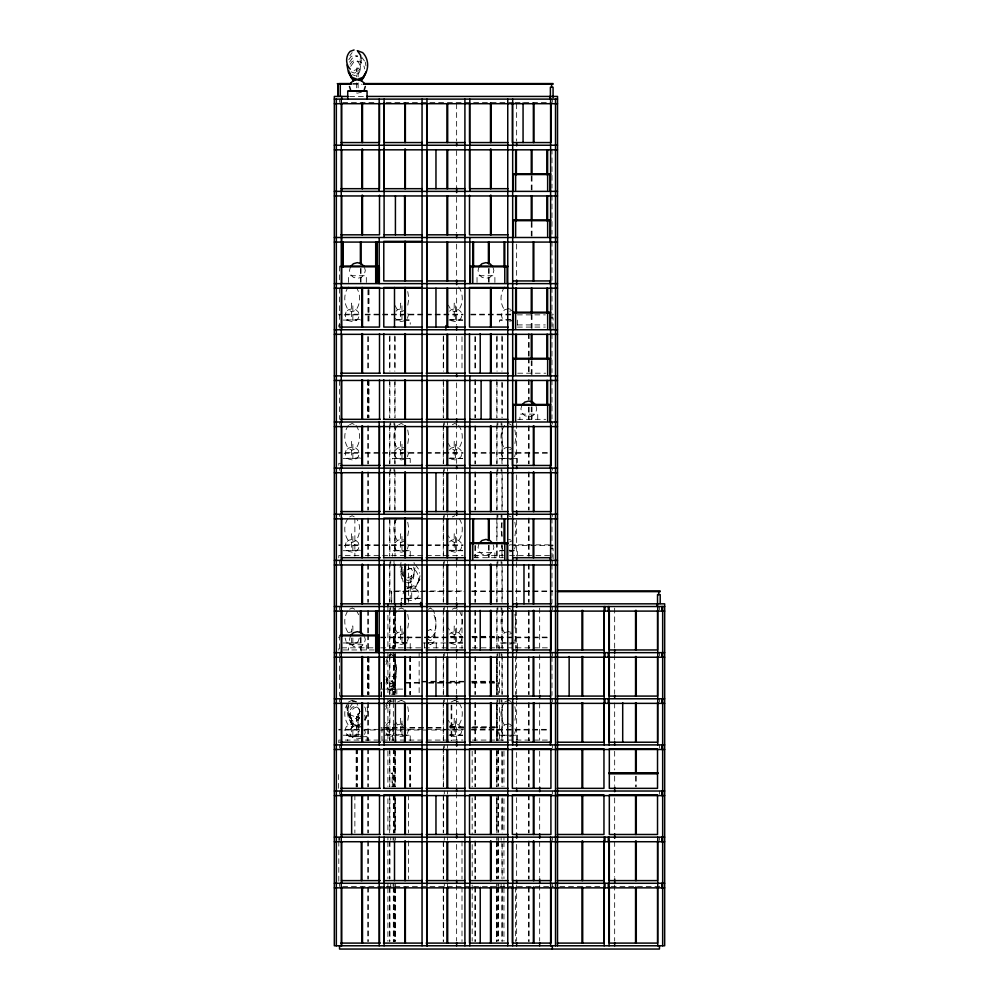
<?xml version="1.0" encoding="UTF-8"?>
<svg xmlns="http://www.w3.org/2000/svg" width="999" height="999" viewBox="0 0 999 999"><rect width="100%" height="100%" fill="white"/><g stroke="black" fill="none" stroke-linecap="round" stroke-linejoin="round"><path stroke-width="0.75" stroke-dasharray="5 3.75" d="M407.804 305.157L408.791 298.501L407.804 291.845L405.769 288.174M407.804 443.544L408.791 436.888L407.804 430.232L405.769 426.561M407.804 535.801L408.791 529.145L407.804 522.489L405.769 518.818M407.804 628.046L408.791 621.39L407.804 614.735L405.769 611.063M407.804 720.304L408.791 713.648L407.804 706.992L405.769 703.321M501.923 522.489L500.924 529.145L501.923 535.801M514.935 443.544L515.934 436.888L514.935 430.232L512.899 426.561M514.935 535.801L515.934 529.145L514.935 522.489L512.899 518.818M514.935 628.046L515.934 621.39L514.935 614.735L512.899 611.063M514.935 720.304L515.934 713.648L514.935 706.992L512.899 703.321M348.364 703.646L346.978 710.789L348.364 717.931L352.123 723.189L357.292 725.162L362.662 723.189M349.7 717.394L350.711 712.125L353.496 708.241L357.317 706.78L360.027 707.754M364.585 720.042L365.097 717.394L364.073 712.125M365.259 720.304L366.458 714.098L365.259 707.879L362.799 704.457M401.923 565.272L400.549 572.415L401.923 579.557L403.434 581.655M403.109 569.505L401.91 575.711L403.109 581.93M420.017 575.711L418.818 581.93L415.547 586.5L411.064 588.211L406.381 586.5M361.463 60.215L360.477 65.322L357.767 69.068L354.058 70.479L350.187 69.068M348.776 705.494L347.914 709.927L348.776 714.372L351.124 717.632L354.495 718.855L357.717 717.632L360.065 714.372M401.049 562.512L400.062 567.619L401.049 572.727L403.758 576.473M402.335 567.107L401.473 571.553L402.335 575.986M403.633 571.703L403.384 577.996M350.524 266.608L349.475 270.529L350.524 274.45L353.384 277.335L357.317 278.409L361.413 277.335L364.273 274.45L365.322 270.529L364.273 266.608M350.524 635.626L349.475 639.547L350.524 643.468L353.384 646.353L357.317 647.439L361.413 646.353L364.273 643.468L365.322 639.547L364.273 635.626M479.083 266.608L478.034 270.529L479.083 274.45L481.955 277.335L485.876 278.409L489.972 277.335L492.832 274.45L493.881 270.529L492.832 266.608M479.083 543.369L478.034 547.29L479.083 551.211L481.955 554.095L485.876 555.182L489.972 554.095L492.832 551.211L493.881 547.29L492.832 543.369M521.94 404.995L520.891 408.916L521.94 412.837L524.8 415.709L528.733 416.795L532.829 415.709L535.689 412.837L536.738 408.916L535.689 404.995M407.43 318.344L408.366 315.172L407.43 311.988M407.43 456.73L408.366 453.546L407.43 450.374M359.265 638.061L358.329 641.246L355.769 643.581L352.26 644.455L348.614 643.581L346.054 641.246L345.117 638.061M407.43 548.988L408.366 545.804L407.43 542.632M407.43 641.246L408.366 638.061L407.43 634.877M407.43 733.491L408.366 730.319L407.43 727.135M514.572 456.73L515.509 453.546L514.572 450.374M514.572 548.988L515.509 545.804L514.572 542.632M514.572 641.246L515.509 638.061L514.572 634.877M514.572 733.491L515.509 730.319L514.572 727.135M403.059 593.868L404.096 590.534M364.61 734.465L365.309 732.255L364.26 728.92M385.964 661.613L388.012 656.181M385.964 664.597L388.012 659.153M385.739 706.38L387.275 702.309M385.739 709.365L387.275 705.282M394.53 723.888L392.994 727.971L390.197 730.019M394.53 726.872L392.994 730.943L390.097 732.991L387.275 730.943L385.227 725.511M348.389 286.95C343.569 293.644 343.569 303.359 348.389 310.052L352.11 311.888L355.981 310.052C360.801 303.359 360.801 293.644 355.981 286.95M348.389 425.337C343.569 432.03 343.569 441.745 348.389 448.439L352.11 450.274L355.981 448.439C360.801 441.745 360.801 432.03 355.981 425.337M397.502 425.337C392.682 432.03 392.682 441.745 397.502 448.439L401.211 450.274L405.082 448.439M347.714 518.818C343.431 525.287 343.931 534.428 348.389 540.696L352.11 542.532L355.981 540.696C360.452 534.428 360.951 525.287 356.668 518.818M504.632 286.95C499.812 293.644 499.812 303.359 504.632 310.052M396.815 518.818C392.532 525.287 393.032 534.428 397.502 540.696L401.211 542.532L405.082 540.696M347.714 611.063C343.431 617.532 343.931 626.685 348.389 632.941M396.815 611.063C392.532 617.532 393.032 626.685 397.502 632.941L401.211 634.79L405.082 632.941M347.714 703.321C343.431 709.789 343.931 718.943 348.389 725.199L352.11 727.047L355.981 725.199C360.452 718.943 360.951 709.789 356.668 703.321M504.632 425.337C499.812 432.03 499.812 441.745 504.632 448.439M503.958 611.063C499.675 617.532 500.162 626.685 504.632 632.941M503.958 703.321C499.675 709.789 500.162 718.943 504.632 725.199M385.964 725.574L387.699 722.851L390.085 721.84L392.57 722.851M394.305 732.966L392.57 735.689L390.184 736.713L387.699 735.689L385.964 732.966M349.862 55.757L352.123 52.61M349.538 62.1L352.809 57.53L357.492 55.807M350.711 66.334L353.496 62.45L357.48 60.989L361.288 62.45L364.073 66.334L364.585 68.968M420.005 579.557L416.233 584.815L411.076 586.788L405.694 584.815M352.809 703.321C347.053 709.053 347.053 719.143 352.809 724.874L357.305 726.598L361.975 724.874M364.922 720.042L366.433 717.931L367.807 710.789L366.433 703.646M348.776 59.703L351.124 56.444L354.358 55.22L357.717 56.444M350.062 64.298L352.073 61.526L354.807 60.489L357.667 61.526C361.188 64.997 361.188 71.141 357.667 74.613L354.92 75.662L352.073 74.613M360.477 711.101L357.767 714.859L353.896 716.271L350.187 714.859L347.477 711.101L346.491 706.006M359.665 717.632L357.667 720.404L354.92 721.453L352.073 720.404L350.062 717.632M396.004 311.213L397.714 309.653L401.223 308.766L403.708 309.353M449.575 311.213L451.286 309.653L454.782 308.766L458.441 309.653L461.001 311.988L461.938 315.172L461.001 318.344L458.441 320.691L454.932 321.566L451.286 320.691L448.726 318.344M449.575 449.587L451.286 448.027L454.782 447.152L458.441 448.027L461.001 450.374L461.938 453.546L461.001 456.73L458.441 459.065L454.932 459.952L451.286 459.065L448.726 456.73M449.575 541.845L451.286 540.284L454.782 539.41L458.441 540.284L461.001 542.632L461.938 545.804L461.001 548.988L458.441 551.323L454.932 552.21L451.286 551.323L448.726 548.988M449.575 634.103L451.286 632.542L454.782 631.668L458.441 632.542L461.001 634.877L461.938 638.061L461.001 641.246L458.441 643.581L454.932 644.455L451.286 643.581L448.726 641.246M449.575 726.36L451.286 724.799L454.782 723.913L458.441 724.799L461.001 727.135L461.938 730.319L461.001 733.491L458.441 735.838L454.932 736.713L451.286 735.838L448.726 733.491M428.384 609.365L430.244 608.004M388.948 655.494L390.821 654.133L392.807 655.494M430.369 637.762L433.179 635.714C436.85 627.722 436.85 618.044 433.179 610.052M388.199 701.623L390.072 700.262M405.082 310.052L401.211 311.888L397.502 310.052L394.78 305.157M509.74 311.276L512.225 310.052M349.638 424.725L352.11 423.489L354.745 424.725M398.738 424.725L401.211 423.489L403.846 424.725M452.31 424.725L454.782 423.489L457.417 424.725M349.638 516.97L352.11 515.746L354.745 516.97M509.74 449.662L512.225 448.439M452.31 516.97L454.782 515.746M349.638 609.228L352.11 608.004M509.74 541.92L512.225 540.696M398.738 609.228L401.211 608.004M452.31 609.228L454.782 608.004M348.389 702.097L352.11 700.262M509.74 634.178L512.225 632.941M397.502 702.097L401.211 700.262M451.061 702.097L454.782 700.262M405.082 725.199L401.211 727.047L397.502 725.199L395.467 721.528M504.632 702.097L508.354 700.262M509.74 726.423L512.225 725.199M427.872 630.606L430.257 629.582M430.344 644.455L432.742 643.431C435.814 639.872 435.814 634.165 432.742 630.606L430.344 629.582M407.068 569.855L410.889 568.394L414.86 569.855C419.755 574.725 419.755 583.304 414.86 588.186L411.051 589.647L407.068 588.186M361.288 726.56L357.48 728.021L353.496 726.56L350.711 722.677L349.338 713.86L350.062 710.089L352.073 707.317L354.807 706.268L357.667 707.317L359.665 710.089M352.197 701.822L354.358 700.998L356.643 701.822M404.87 320.691L401.223 321.566L397.714 320.691L395.154 318.344M508.354 308.766L504.845 309.653L502.285 311.988L501.348 315.172L502.285 318.344L504.845 320.691M509.665 321.278L512.012 320.691M404.87 459.065L401.361 459.952L397.714 459.065L395.154 456.73L394.218 453.546L395.154 450.374L397.714 448.027L401.223 447.152L403.708 447.739M508.354 447.152L504.845 448.027L502.285 450.374L501.348 453.546L502.285 456.73L504.845 459.065M509.665 459.652L512.012 459.065M404.87 551.323L401.361 552.21L397.714 551.323L395.154 548.988L394.218 545.804L395.154 542.632L397.714 540.284L401.223 539.41L403.708 539.997M509.665 551.91L512.012 551.323M348.614 632.542L352.147 631.668M404.87 643.581L401.361 644.455L397.714 643.581L395.154 641.246L394.218 638.061L395.154 634.877L397.714 632.542L401.223 631.668L403.708 632.255M508.354 631.668L504.845 632.542L502.285 634.877L501.348 638.061L502.285 641.246L504.845 643.581M509.665 644.168L512.012 643.581M397.714 724.799L401.223 723.913L403.708 724.5M352.26 736.713L355.769 735.838L358.329 733.491L359.265 730.319L358.329 727.135L355.769 724.799L352.26 723.913L348.614 724.799L346.054 727.135L345.117 730.319L346.054 733.491L348.614 735.838L352.11 736.713M404.87 735.838L401.223 736.713L397.714 735.838L395.154 733.491M508.354 723.913L504.845 724.799L502.285 727.135L501.348 730.319L502.285 733.491L504.845 735.838M509.665 736.425L512.012 735.838M361.401 92.245L357.48 93.157L353.396 92.245M406.968 588.086L410.889 587.175L414.972 588.086L417.832 590.534L418.881 593.868L417.832 597.19L414.972 599.637L411.051 600.561L406.968 599.637M361.401 738.024L357.48 738.948L353.396 738.024L350.537 735.576L349.488 732.255L350.537 728.92L353.396 726.473L357.317 725.549L360.09 726.173M356.655 70.991L358.142 70.991M356.655 73.889L358.142 73.889M352.772 83.566L360.539 83.566M352.709 84.228L362.088 84.228M349.613 96.428L365.197 96.428M342.645 102.385L376.823 102.385M386.138 102.385L513.498 102.385M515.047 102.385L550.774 102.385M358.978 314.198L338.798 314.198L338.798 314.872L358.978 314.872M365.197 314.198L463.012 314.198M470.779 314.198L511.151 314.198M365.147 314.872L463.024 314.872M470.779 314.872L511.188 314.872M517.357 314.872L545.367 314.872M550.387 317.844L553.071 317.844L553.071 328.546M360.077 319.555L344.305 320.08M396.278 319.555L409.178 320.08M449.837 319.555L462.749 320.08M510.576 319.555L500.536 320.08M343.256 320.08L361.114 320.08M395.342 320.08L410.227 320.08L410.227 324.225M448.913 320.08L463.786 320.08M511.401 320.08L499.5 320.08L499.5 324.225M341.77 324.925L338.798 324.925L338.798 328.546M517.357 324.925L545.304 324.925M517.395 327.073L545.367 327.073M517.732 373.201L545.729 373.201M517.732 419.33L545.729 419.33M358.978 452.584L338.798 452.584L338.798 453.259L358.978 453.259M365.197 452.584L463.012 452.584M472.327 452.584L548.414 452.584M365.147 453.259L463.024 453.259M472.327 453.259L551.51 453.259M360.077 457.942L344.305 458.466M449.837 457.942L462.749 458.466M343.256 458.466L361.114 458.466M448.913 458.466L463.786 458.466M341.77 463.311L338.798 463.311L338.798 465.721M358.978 544.842L338.798 544.842L338.798 545.504L358.978 545.504M365.197 544.842L463.012 544.842M509.59 544.842L553.071 544.842L553.071 545.504L509.59 545.504M365.147 545.504L463.024 545.504M550.387 548.488L553.071 548.488L553.071 558.903M360.077 550.199L344.305 550.711M449.837 550.199L462.749 550.711M503.409 550.199L500.536 550.711M509.14 550.199L516.308 550.711M343.256 550.711L361.114 550.711M448.913 550.711L463.786 550.711M503.958 550.711L499.5 550.711L499.5 557.629M509.14 550.711L517.357 550.711L517.357 556.243M358.978 555.569L338.798 555.569L338.798 557.979M365.197 555.569L463.012 555.569M473.876 555.569L503.384 555.569M509.59 555.569L553.071 555.569M473.901 557.704L503.421 557.704M408.404 567.894L411.238 568.931C414.747 572.402 414.747 578.546 411.238 582.017L408.491 583.066L405.631 582.017M407.467 577.884L411.326 576.473L414.036 572.727L415.035 567.619L414.036 562.512M410.227 578.396L411.713 578.396M410.227 581.293L411.713 581.293M395.479 590.971L463.998 590.971M471.778 590.971L552.759 590.971M393.856 591.633L463.998 591.633M471.753 591.633L552.772 591.633M420.641 598.326L401.298 598.326L401.298 601.061M450.287 636.351L462.674 636.351M471.978 636.351L498.314 636.351L498.314 648.376M380.719 637.1L463.012 637.1M471.978 637.025L548.414 637.1M380.681 637.762L463.024 637.762M472.327 637.762L551.51 637.762M393.406 642.444L409.178 642.969M428.271 642.382L435.064 642.969M449.837 642.444L462.749 642.969M343.256 642.969L361.114 642.969M423.314 642.969L445.629 642.969M448.913 642.969L463.786 642.969M372.952 647.827L338.798 647.827L338.798 650.237M380.719 647.827L463.012 647.827M472.327 647.827L548.414 647.827M343.032 649.962L374.138 649.962M422.127 681.293L443.831 681.293M450.025 681.293L463.973 681.293M471.728 681.293L496.528 681.293M422.127 681.955L443.831 681.955M450.025 681.955L463.973 681.955M471.728 681.955L496.528 681.955M405.457 682.479L419.393 682.479M428.671 682.479L462.712 682.479M472.003 682.479L498.314 682.479L498.314 694.505M405.457 683.141L419.393 683.141M428.671 683.141L462.712 683.141M472.003 683.141L498.314 683.141M380.169 689.098L405.457 689.098M356.655 716.77L358.142 716.77M356.655 719.68L358.142 719.68M449.837 726.748L463.561 726.748M472.714 726.748L497.115 726.748M383.504 727.409L443.881 727.409M450.074 727.409L464.011 727.409M471.753 727.409L496.828 727.334M449.837 727.484L463.561 727.484M472.714 727.484L491.021 727.484M492.544 727.484L497.115 727.484M383.504 728.084L443.881 728.084M450.074 728.084L464.011 728.084M471.753 728.084L496.528 728.084M359.078 729.345L338.798 729.345L338.798 730.019L463.998 730.019M365.197 729.345L463.611 729.345M471.416 729.345L548.414 729.345M471.416 730.019L551.51 730.019M496.828 732.991L499.5 732.991M360.077 734.702L344.305 735.227M386.001 734.627L392.882 734.627M397.714 734.702L409.178 735.227M449.837 734.702L462.749 735.227M343.256 735.227L361.114 735.227M384.627 735.227L410.227 735.227L410.227 740.759M448.913 735.227L463.786 735.227M499.5 735.227L517.357 735.227L517.357 740.759M358.978 740.072L338.798 740.072L338.798 742.482M365.197 740.072L463.012 740.072M472.327 740.072L548.414 740.072M338.798 742.22L341.77 742.22M338.349 788.348L338.649 772.876M342.645 886.55L384.802 886.55M386.138 886.55L553.546 886.55M559.777 886.55L601.823 886.55M611.176 886.55L659.452 886.55L659.452 883.278M508.503 308.766L510.839 309.353M508.503 447.152L510.839 447.739M508.503 539.41L510.839 539.997M508.503 631.668L510.839 632.255M508.503 723.913L510.839 724.5M351.124 71.841L354.358 73.077L357.717 71.841L360.065 68.581L360.926 64.148L360.065 59.703M404.695 579.245L407.917 580.481L411.288 579.245L413.636 575.986L414.498 571.553L413.636 567.107M427.872 643.431L430.257 644.455M508.503 423.489L510.988 424.725M508.503 515.746L510.988 516.97M508.503 608.004L510.988 609.228M454.945 608.004L457.417 609.228M401.373 608.004L403.846 609.228M352.272 608.004L354.745 609.228M508.503 700.262L510.988 701.485M454.945 700.262L458.653 702.097M401.373 700.262L405.082 702.097M352.272 700.262L355.981 702.097M430.369 608.004L432.242 609.365M427.447 635.714L430.244 637.762M427.447 638.698L430.244 640.734L433.179 638.698C436.85 630.694 436.85 621.028 433.179 613.024M390.197 700.262L392.058 701.623M390.072 730.019L387.275 727.971L385.227 722.539M361.975 57.53L364.435 60.951M415.547 564.934L418.818 569.505L419.543 573.226M458.653 286.95C463.474 293.644 463.474 303.359 458.653 310.052L454.782 311.888L451.061 310.052L448.351 305.157M458.653 425.337C463.474 432.03 463.474 441.745 458.653 448.439L454.782 450.274L451.061 448.439L448.351 443.544M459.328 518.818C463.611 525.287 463.124 534.428 458.653 540.696L454.782 542.532L451.061 540.696L448.351 535.801M459.328 611.063C463.611 617.532 463.124 626.685 458.653 632.941L454.782 634.79L451.061 632.941L448.351 628.046M459.328 703.321C463.611 709.789 463.124 718.943 458.653 725.199L454.782 727.047L451.061 725.199L448.351 720.304M356.668 611.063L358.703 614.735M393.743 656.181C397.415 664.173 397.415 673.85 393.743 681.842L390.909 683.89L388.012 681.842L385.964 676.41M393.743 659.153C397.415 667.157 397.415 676.822 393.743 684.827L390.909 686.862L388.012 684.827L385.964 679.382M501.348 545.804L502.285 548.988M365.259 62.1L365.971 65.822M659.452 606.518L659.452 609.79M659.452 652.647L659.452 655.918M659.452 698.776L659.452 702.047M659.452 744.904L659.452 748.176M659.452 791.021L659.452 794.305M659.452 837.15L659.452 840.421M636.276 776.173L636.276 786.825M635.564 776.173L635.564 786.825M614.672 608.066L614.672 648.538M614.672 654.757L614.672 693.668M614.672 703.009L614.672 740.346M614.672 751.248L614.672 769.917M614.672 776.148L614.672 785.489M614.672 797.939L614.672 832.167M614.672 841.508L614.672 877.297M614.672 885.089L614.672 941.108M553.071 314.198L553.071 314.872M552.322 99.113L552.322 102.385M552.322 422.003L552.322 424.188M552.322 468.131L552.322 470.317M552.322 514.26L552.322 516.446M552.322 560.389L552.322 563.661M552.322 606.518L552.322 609.79M552.322 652.647L552.322 655.918M552.322 698.776L552.322 702.047M552.322 744.904L552.322 748.176M552.322 791.021L552.322 794.305M552.322 837.15L552.322 840.421M552.322 883.278L552.322 886.55M551.972 149.113L551.972 188.099M551.972 195.242L551.972 234.216M551.972 241.358L551.972 280.344M551.972 287.487L551.972 326.473M551.972 333.616L551.972 372.602M551.972 379.745L551.972 418.731M551.972 518.131L551.972 557.117M551.972 564.26L551.972 603.246M551.972 656.518L551.972 695.491M539.672 608.066L539.672 648.538M539.672 654.757L539.672 693.668M539.672 703.009L539.672 740.346M539.672 751.248L539.672 785.489M539.672 797.939L539.672 832.167M539.672 841.508L539.672 877.297M539.672 885.089L539.672 941.108M537.737 419.48L537.737 414.123L519.88 414.123L519.88 419.48M532.017 176.211L532.017 190.172M532.017 222.34L532.017 236.301M532.017 314.585L532.017 328.559M532.017 360.714L532.017 374.687M532.017 406.843L532.017 419.268M531.268 176.211L531.268 190.172M531.268 222.34L531.268 236.301M531.268 314.585L531.268 328.559M531.268 360.714L531.268 374.687M531.268 406.843L531.268 419.268M529.145 333.616L529.145 356.456M529.145 357.979L529.145 373.201M529.145 379.745L529.145 399.538M529.145 407.142L529.145 419.33M529.145 425.874L529.145 463.936M529.145 472.003L529.145 510.064M529.145 518.131L529.145 556.193M529.145 564.26L529.145 602.31M529.145 610.389L529.145 648.438M529.145 656.518L529.145 694.567M529.145 702.634L529.145 740.696M529.145 748.763L529.145 786.825M529.145 794.892L529.145 832.954M529.145 841.021L529.145 879.083M529.145 887.149L529.145 941.545M528.421 333.616L528.421 356.456M528.421 357.979L528.421 373.201M528.421 379.745L528.421 399.538M528.421 407.142L528.421 419.33M528.421 425.874L528.421 463.936M528.421 472.003L528.421 510.064M528.421 518.131L528.421 556.193M528.421 564.26L528.421 602.31M528.421 610.389L528.421 648.438M528.421 656.518L528.421 694.567M528.421 702.634L528.421 740.696M528.421 748.763L528.421 786.825M528.421 794.892L528.421 832.954M528.421 841.021L528.421 879.083M528.421 887.149L528.421 941.545M517.357 320.08L517.357 328.371M517.357 462.612L517.357 458.466L499.5 458.466L499.5 462.612M517.357 648.501L517.357 642.969L499.5 642.969L499.5 648.501M516.645 103.796L516.645 141.209M516.645 244.118L516.645 278.421M516.645 423.439L516.645 463.973M516.645 474.887L516.645 509.19M516.645 520.104L516.645 555.968M516.645 562.2L516.645 601.186M516.645 610.539L516.645 647.964M516.645 654.195L516.645 694.742M516.645 700.973L516.645 739.959M516.645 752.434L516.645 786.737M516.645 797.652L516.645 833.516M516.645 844.43L516.645 878.733M516.645 884.964L516.645 941.095M516.308 458.466L500.536 458.466M516.308 642.969L500.536 642.969M516.308 735.227L500.536 735.227M515.571 610.389L515.571 648.438M515.571 656.518L515.571 694.567M515.571 887.149L515.571 941.545M503.958 751.048L503.958 786.413M503.958 798.713L503.958 832.542M503.958 837.15L503.958 840.209M503.958 841.77L503.958 878.67M503.958 883.278L503.958 886.338M503.958 887.849L503.958 941.208M502.172 336.663L502.172 370.154M502.172 382.792L502.172 417.807M502.172 428.921L502.172 463.936M502.172 475.049L502.172 510.064M502.172 545.529L502.172 557.704M502.172 567.307L502.172 602.31M502.172 610.389L502.172 648.438M502.172 656.518L502.172 694.567M502.172 705.681L502.172 740.696M502.172 751.81L502.172 786.825M502.172 797.939L502.172 832.954M502.172 844.068L502.172 879.083M502.172 887.149L502.172 941.545M501.96 335.901L501.96 371.266M501.96 382.03L501.96 417.395M501.96 423.539L501.96 463.524M501.96 469.667L501.96 509.652M501.96 514.26L501.96 540.397M501.96 541.933L501.96 558.853M501.96 561.925L501.96 601.898M501.96 608.054L501.96 648.026M501.96 654.183L501.96 694.155M501.96 700.311L501.96 740.284M501.96 751.048L501.96 786.413M501.96 798.713L501.96 832.542M501.96 841.77L501.96 878.67M501.96 887.849L501.96 941.208M501.136 422.003L501.136 425.062M501.136 468.131L501.136 471.191M501.136 514.26L501.136 517.32M501.136 560.389L501.136 563.448M501.136 606.518L501.136 609.565M501.136 652.647L501.136 655.694M501.136 698.776L501.136 701.822M501.136 837.15L501.136 840.209M501.136 883.278L501.136 886.338M499.5 652.647L499.5 694.492M499.5 698.776L499.5 740.759M498.751 837.15L498.751 840.421M498.751 883.278L498.751 886.55M498.401 748.763L498.401 786.188M498.401 794.892L498.401 832.317M498.401 841.021L498.401 878.446M498.401 887.149L498.401 940.971M498.014 730.019L498.014 740.696M498.014 748.763L498.014 786.188M498.014 794.892L498.014 832.317M498.014 841.021L498.014 878.446M498.014 887.149L498.014 940.971M497.864 422.003L497.864 425.062M497.864 468.131L497.864 471.191M497.864 514.26L497.864 517.32M497.864 560.389L497.864 563.448M497.864 606.518L497.864 609.565M497.864 652.647L497.864 655.694M497.864 698.776L497.864 701.822M497.864 837.15L497.864 840.209M497.864 883.278L497.864 886.338M497.19 659.003L497.19 694.492M497.19 705.132L497.19 740.621M497.04 335.901L497.04 371.266M497.04 382.03L497.04 417.395M497.04 423.539L497.04 463.524M497.04 469.667L497.04 509.652M497.04 514.26L497.04 540.397M497.04 541.933L497.04 558.853M497.04 561.925L497.04 601.898M497.04 608.054L497.04 648.026M497.04 654.183L497.04 694.155M497.04 700.311L497.04 740.284M497.04 751.048L497.04 786.413M497.04 798.713L497.04 832.542M497.04 841.77L497.04 878.67M497.04 887.849L497.04 941.208M496.828 336.663L496.828 370.154M496.828 379.745L496.828 417.807M496.828 425.874L496.828 463.936M496.828 472.003L496.828 510.064M496.828 518.131L496.828 540.958M496.828 542.482L496.828 557.704M496.828 564.26L496.828 602.31M496.828 610.389L496.828 648.438M496.828 656.518L496.828 694.567M496.828 702.634L496.828 740.734M496.828 748.763L496.828 786.825M496.828 794.892L496.828 832.954M496.828 841.021L496.828 879.083M496.828 887.149L496.828 941.545M496.528 659.003L496.528 694.742M496.528 705.132L496.528 740.871M496.528 751.048L496.528 786.413M496.528 798.713L496.528 832.542M496.528 837.15L496.528 840.209M496.528 841.77L496.528 878.67M496.528 883.278L496.528 886.338M496.528 887.849L496.528 941.208M494.892 282.43L494.892 275.736L477.035 275.736L477.035 282.43M494.892 557.854L494.892 552.497L477.035 552.497L477.035 557.854M489.16 268.469L489.16 282.43M489.16 545.229L489.16 557.642M488.411 268.469L488.411 282.43M488.411 545.229L488.411 557.642M475.574 336.663L475.574 370.154M475.574 379.745L475.574 417.807M475.574 425.874L475.574 463.936M475.574 472.003L475.574 510.064M475.574 545.529L475.574 557.704M475.574 564.26L475.574 602.31M475.574 610.389L475.574 648.438M475.574 656.518L475.574 694.567M475.574 702.634L475.574 740.696M475.574 748.763L475.574 786.825M475.574 794.892L475.574 832.954M475.574 841.021L475.574 879.083M475.574 887.149L475.574 941.545M474.862 336.663L474.862 370.154M474.862 379.745L474.862 417.807M474.862 425.874L474.862 463.936M474.862 472.003L474.862 510.064M474.862 545.529L474.862 557.704M474.862 564.26L474.862 602.31M474.862 610.389L474.862 648.438M474.862 656.518L474.862 694.567M474.862 702.634L474.862 740.696M474.862 748.763L474.862 786.825M474.862 794.892L474.862 832.954M474.862 841.021L474.862 879.083M474.862 887.149L474.862 941.545M472.177 751.123L472.177 786.937M472.177 797.839L472.177 833.653M472.177 844.555L472.177 878.82M472.177 885.052L472.177 941.108M462 336.663L462 370.154M462 610.389L462 648.438M462 841.021L462 879.083M462 887.149L462 941.545M456.643 103.796L456.643 141.209M456.643 150.562L456.643 187.987M456.643 197.34L456.643 233.204M456.643 244.118L456.643 278.421M456.643 289.335L456.643 325.199M456.643 336.114L456.643 370.417M456.643 382.892L456.643 417.195M456.643 423.439L456.643 463.973M456.643 474.887L456.643 509.19M456.643 520.104L456.643 555.968M456.643 562.2L456.643 601.186M456.643 610.539L456.643 647.964M456.643 654.195L456.643 694.742M456.643 700.973L456.643 739.959M456.643 749.312L456.643 786.737M456.643 792.969L456.643 833.516M456.643 844.43L456.643 878.733M456.643 884.964L456.643 941.095M455.532 319.555L455.532 303.184L454.195 303.184L454.195 319.555M455.532 457.942L455.532 441.57L454.195 441.57L454.195 457.942M455.532 550.199L455.532 533.828L454.195 533.828L454.195 550.199M455.532 642.444L455.532 626.086L454.195 626.086L454.195 642.444M455.532 734.702L455.532 718.343L454.195 718.343L454.195 734.702M451.81 705.132L451.81 740.621M451.136 705.132L451.136 740.621M447.564 422.003L447.564 425.062M447.564 468.131L447.564 471.191M447.564 514.26L447.564 517.32M447.564 560.389L447.564 563.448M447.564 606.518L447.564 609.565M447.564 652.647L447.564 655.694M447.564 698.776L447.564 701.822M447.564 744.904L447.564 747.951M447.564 791.021L447.564 794.08M447.564 837.15L447.564 840.209M447.564 883.278L447.564 886.338M444.293 422.003L444.293 425.062M444.293 468.131L444.293 471.191M444.293 514.26L444.293 517.32M444.293 560.389L444.293 563.448M444.293 606.518L444.293 609.565M444.293 652.647L444.293 655.694M444.293 698.776L444.293 701.822M444.293 744.904L444.293 747.951M444.293 791.021L444.293 794.08M444.293 837.15L444.293 840.209M444.293 883.278L444.293 886.338M443.481 335.901L443.481 371.266M443.481 382.03L443.481 417.395M443.481 423.539L443.481 463.524M443.481 469.667L443.481 509.652M443.481 515.796L443.481 555.781M443.481 561.925L443.481 601.898M443.481 608.054L443.481 648.026M443.481 654.183L443.481 694.155M443.481 700.311L443.481 740.284M443.481 746.44L443.481 786.413M443.481 795.641L443.481 832.542M443.481 841.77L443.481 878.67M443.481 887.849L443.481 941.208M443.256 336.663L443.256 370.154M443.256 379.745L443.256 417.807M443.256 425.874L443.256 463.936M443.256 472.003L443.256 510.064M443.256 518.131L443.256 556.193M443.256 564.26L443.256 602.31M443.256 610.389L443.256 648.438M443.256 656.518L443.256 694.567M443.256 702.634L443.256 740.696M443.256 748.763L443.256 786.825M443.256 794.892L443.256 832.954M443.256 841.021L443.256 879.083M443.256 887.149L443.256 941.545M436.263 642.969L436.263 648.501M424.363 642.969L424.363 651.261M419.443 598.326L402.485 598.326M419.143 652.647L419.143 694.492M411.713 597.739L411.713 575.486L410.227 575.486L410.227 597.739M410.601 656.518L410.601 694.567M410.601 748.763L410.664 786.825M410.227 462.612L410.227 458.466L392.37 458.466L392.37 462.612M410.227 556.243L410.227 550.711L392.37 550.711L392.37 556.243M410.227 648.501L410.227 642.969L392.37 642.969L392.37 648.501M410.227 656.518L410.227 694.567M410.227 748.763L410.227 786.825M409.702 656.518L409.702 694.567M409.702 748.763L409.702 786.825M409.178 458.466L393.406 458.466M409.178 550.711L393.406 550.711M408.441 564.26L408.441 602.31M408.441 794.892L408.441 832.954M408.441 841.021L408.441 879.083M401.96 319.555L401.96 303.184L400.624 303.184L400.624 319.555M401.96 457.942L401.96 441.57L400.624 441.57L400.624 457.942M401.96 550.199L401.96 533.828L400.624 533.828L400.624 550.199M401.96 642.444L401.96 626.086L400.624 626.086L400.624 642.444M401.96 734.702L401.96 718.343L400.624 718.343L400.624 734.702M396.828 689.098L396.828 694.63M395.641 689.098L386.113 689.098M395.342 606.518L395.342 648.026M395.342 652.647L395.342 694.155M395.342 698.776L395.342 701.822M395.342 751.048L395.342 786.413M395.342 798.713L395.342 832.542M395.342 837.15L395.342 840.209M395.342 883.278L395.342 886.338M395.342 887.849L395.342 941.208M395.042 336.663L395.042 370.154M395.042 379.745L395.042 417.807M395.042 425.874L395.042 463.936M395.042 472.003L395.042 510.064M395.042 518.131L395.042 556.193M395.042 610.389L395.042 648.438M395.042 656.518L395.042 694.567M395.042 748.763L395.042 786.825M395.042 794.892L395.042 832.954M395.042 887.149L395.042 941.545M394.817 335.901L394.817 371.266M394.817 382.03L394.817 417.395M394.817 423.539L394.817 463.524M394.817 469.667L394.817 509.652M394.817 520.417L394.817 555.781M394.817 608.054L394.817 648.026M394.817 654.183L394.817 694.155M394.817 751.048L394.817 786.413M394.817 798.713L394.817 832.542M394.817 887.849L394.817 941.208M394.305 610.389L394.305 648.438M394.243 656.518L394.305 694.567M394.305 748.763L394.243 786.825M394.305 794.892L394.243 832.954M394.305 887.149L394.305 941.545M394.006 422.003L394.006 425.062M394.006 468.131L394.006 471.191M394.006 560.389L394.006 563.448M394.006 606.518L394.006 609.565M394.006 652.647L394.006 655.694M394.006 698.776L394.006 701.822M394.006 837.15L394.006 840.209M394.006 883.278L394.006 886.338M393.856 610.389L393.856 648.438M393.793 656.518L393.856 694.567M393.856 748.763L393.856 786.825M393.793 794.892L393.856 832.954M393.856 887.149L393.856 941.545M393.406 610.389L393.406 648.438M393.406 656.518L393.406 694.567M393.331 702.634L393.331 740.696M393.331 748.763L393.331 786.825M393.331 794.892L393.406 832.954M393.331 887.149L393.331 941.545M393.107 606.518L393.107 609.79M393.107 652.647L393.107 655.918M393.107 698.776L393.107 702.047M393.107 837.15L393.107 840.421M393.107 883.278L393.107 886.55M392.307 694.605L392.307 681.218L391.92 694.605M392.37 735.227L392.37 740.759M392.307 786.862L392.307 773.463L391.92 786.862M391.708 602.31L391.708 591.633L390.871 590.971L391.546 591.633M391.321 591.633L391.321 602.31M390.734 422.003L390.734 425.062M390.734 468.131L390.734 471.191M390.734 560.389L390.734 563.448M390.734 606.518L390.734 609.565M390.734 652.647L390.734 655.694M390.734 698.776L390.734 701.822M390.734 837.15L390.734 840.209M390.734 883.278L390.734 886.338M389.91 335.901L389.91 371.266M389.91 382.03L389.91 417.395M389.91 423.539L389.91 463.524M389.91 469.667L389.91 509.652M389.91 520.417L389.91 555.781M389.91 561.925L389.91 601.898M389.91 608.054L389.91 648.026M389.91 654.183L389.91 694.155M389.91 700.311L389.91 740.284M389.91 751.048L389.91 786.413M389.91 798.713L389.91 832.542M389.91 841.77L389.91 878.67M389.91 887.849L389.91 941.208M389.685 336.663L389.685 370.154M389.685 379.745L389.685 417.807M389.685 425.874L389.685 463.936M389.685 472.003L389.685 510.064M389.685 518.131L389.685 556.193M389.685 564.26L389.685 602.31M389.685 610.389L389.685 648.438M389.685 656.518L389.685 694.567M389.685 702.634L389.685 740.696M389.685 748.763L389.685 786.825M389.685 794.892L389.685 832.954M389.685 841.021L389.685 879.083M389.685 887.149L389.685 941.545M387.899 606.518L387.899 648.026M387.899 652.647L387.899 694.155M387.899 698.776L387.899 740.284M387.899 751.048L387.899 786.413M387.899 798.713L387.899 832.542M387.899 837.15L387.899 840.209M387.899 841.77L387.899 878.67M387.899 883.278L387.899 886.338M387.899 887.849L387.899 941.208M381.955 727.409L381.955 743.706M381.568 683.141L381.568 697.352M381.206 683.141L381.206 697.352M381.056 727.409L381.056 728.084M369.006 289.76L369.006 323.901M369.006 380.457L369.006 417.707M369.006 657.23L369.006 694.48M368.556 289.76L368.556 323.901M368.556 380.457L368.556 417.707M368.556 657.23L368.556 694.48M368.444 336.663L368.444 370.154M368.444 379.745L368.444 417.807M368.444 425.874L368.444 463.936M368.444 472.003L368.444 510.064M368.444 518.131L368.444 556.193M368.444 564.26L368.444 602.31M368.444 610.389L368.444 633.216M368.444 634.74L368.444 649.962M368.444 656.518L368.444 694.567M368.444 702.634L368.444 740.696M368.444 748.763L368.444 786.825M368.444 794.892L368.444 832.954M368.444 841.021L368.444 879.083M368.444 887.149L368.444 941.545M367.957 289.76L367.957 323.901M367.957 380.457L367.957 417.707M367.957 657.23L367.957 694.48M367.719 336.663L367.719 370.154M367.719 379.745L367.719 417.807M367.719 425.874L367.719 463.936M367.719 472.003L367.719 510.064M367.719 518.131L367.719 556.193M367.719 564.26L367.719 602.31M367.719 610.389L367.719 633.216M367.719 634.74L367.719 649.962M367.719 656.518L367.719 694.567M367.719 702.634L367.719 740.696M367.719 748.763L367.719 786.825M367.719 794.892L367.719 832.954M367.719 841.021L367.719 879.083M367.719 887.149L367.719 941.545M367.07 740.808L367.07 736.713L347.727 736.713L347.727 740.808M366.321 282.43L366.321 275.736L348.464 275.736L348.464 282.43M366.321 650.112L366.321 644.755L348.464 644.755L348.464 650.112M365.884 736.713L348.913 736.713M361.039 268.469L361.039 282.43M361.039 637.487L361.114 651.261M360.377 268.469L360.377 282.43M360.377 637.487L360.377 649.899M360.077 642.969L344.305 642.969M358.142 76.886L358.142 68.082L356.655 68.082L356.655 76.886M358.142 82.855L358.142 88.849M358.142 736.113L358.142 713.873L356.655 713.873L356.655 736.113M357.105 748.763L357.105 786.825M357.043 748.763L357.043 786.825M356.655 82.855L356.655 88.849M356.655 748.763L356.655 786.825M356.131 748.763L356.131 786.825M354.87 518.131L354.87 556.193M354.87 794.892L354.87 832.954M352.859 319.555L352.859 303.184L351.523 303.184L351.523 319.555M352.859 457.942L352.859 441.57L351.523 441.57L351.523 457.942M352.859 550.199L352.859 533.828L351.523 533.828L351.523 550.199M352.859 630.544L352.859 626.086L351.523 626.086L351.523 632.03M352.859 637.986L352.859 642.444M352.859 734.702L352.859 718.343L351.523 718.343L351.523 734.702M351.523 637.986L351.523 642.444M339.548 99.113L339.548 102.385M339.548 266.059L339.548 282.43M339.548 288.212L339.548 328.559M339.548 380.457L339.548 419.393M339.548 422.003L339.548 424.188M339.548 468.131L339.548 470.317M339.548 514.26L339.548 516.446M339.548 560.389L339.548 563.661M339.548 606.518L339.548 609.79M339.548 635.089L339.548 650.037M339.548 652.647L339.548 655.918M339.548 657.23L339.548 696.166M339.548 698.776L339.548 702.047M339.548 744.904L339.548 748.176M339.548 791.021L339.548 794.305M339.548 837.15L339.548 840.421M339.548 883.278L339.548 886.55M338.798 637.1L338.798 637.762M338.798 837.15L338.798 840.234M338.798 841.17L338.798 881.742M386.7 679.445L386.064 683.141L386.7 686.85L388.449 689.56L390.821 690.584L393.306 689.56C396.391 686.001 396.391 680.294 393.306 676.735L390.909 675.711L388.449 676.735L386.7 679.445M346.054 311.988L345.117 315.172L346.054 318.344L348.614 320.691L352.26 321.566L355.769 320.691L358.329 318.344L359.265 315.172L358.329 311.988L355.769 309.653L352.11 308.766L348.614 309.653L346.054 311.988M346.054 450.374L345.117 453.546L346.054 456.73L348.614 459.065L352.26 459.952L355.769 459.065L358.329 456.73L359.265 453.546L358.329 450.374L355.769 448.027L352.11 447.152L348.614 448.027L346.054 450.374M346.054 542.632L345.117 545.804L346.054 548.988L348.614 551.323L352.26 552.21L355.769 551.323L358.329 548.988L359.265 545.804L358.329 542.632L355.769 540.284L352.11 539.41L348.614 540.284L346.054 542.632M392.22 680.619L391.471 681.355L392.22 680.619M381.655 682.479L380.906 683.141L381.655 682.479M392.22 772.876L391.471 773.613L392.22 772.876"/><path stroke-width="1.5" d="M364.585 74.251L364.073 76.898L361.288 80.782L357.317 79.77L353.396 80.694L350.537 83.142M365.734 72.04L365.259 74.525L361.975 79.096L358.616 80.382M364.26 89.798L365.309 86.463M350.524 266.608L353.384 263.724L357.317 262.637L361.413 263.724L364.273 266.608M479.083 266.608L481.955 263.724L485.876 262.637L489.972 263.724L492.832 266.608M521.94 404.995L524.8 402.11L528.733 401.024L532.829 402.11L535.689 404.995M350.524 635.626L353.384 632.742L357.317 631.668L361.413 632.742L364.273 635.626M479.083 543.369L481.955 540.496L485.876 539.41L489.972 540.496L492.832 543.369M354.058 49.95L350.187 51.361C345.429 56.056 345.429 64.373 350.187 69.068M357.292 50.637L362.662 52.61C369.293 59.203 369.293 70.817 362.662 77.41L357.505 79.383L352.123 77.41L348.364 72.153L346.978 65.01M351.223 83.566L338.798 83.566L338.798 84.228L351.223 84.228M363.636 83.566L553.071 83.566L553.071 84.228L363.586 84.228M348.114 96.428L334.328 96.428L334.328 945.778L664.672 945.778L664.672 603.833L557.43 603.833M366.695 96.428L557.529 96.428L557.529 945.778M334.328 99.113L557.529 99.113M334.328 103.696L557.529 103.696M340.946 142.557L379.508 142.557L379.508 102.984M422.365 142.557L383.791 142.557L383.791 102.984M465.122 142.557L426.735 142.557L426.735 103.696M508.066 142.557L469.505 142.557L469.505 102.984M334.328 145.242L557.529 145.242M334.328 149.825L557.529 149.825M512.674 173.814L550.611 173.814M512.674 174.55L550.611 174.55M340.946 188.686L379.508 188.686L379.508 149.113M422.365 188.686L383.791 188.686L383.791 149.113M465.122 188.686L426.735 188.686L426.735 149.825M508.066 188.686L469.505 188.686L469.505 149.113M334.328 191.371L557.529 191.371M334.328 195.954L557.529 195.954M512.674 219.942L550.611 219.942M512.674 220.679L550.611 220.679M340.946 234.815L379.508 234.815L379.508 195.242M384.103 234.815L422.053 234.815M465.122 234.815L426.735 234.815L426.735 195.954M508.066 234.815L469.505 234.815L469.505 195.242M334.328 237.5L557.529 237.5M422.365 241.358L383.791 241.358L383.791 280.944L422.365 280.944M334.328 242.083L557.529 242.083M341.071 266.059L379.195 266.059M469.817 266.059L507.754 266.059M341.071 266.808L379.345 266.808L379.345 282.43M469.817 266.808L507.754 266.808M465.122 280.944L426.735 280.944L426.735 242.083M512.674 280.944L550.611 280.944M334.328 283.629L557.529 283.629M340.946 287.487L379.508 287.487L379.508 327.073L340.946 327.073M422.365 287.487L383.791 287.487L383.791 327.073L422.365 327.073M508.066 287.487L469.505 287.487L469.505 327.073L508.066 327.073M334.328 288.212L557.529 288.212M512.674 312.188L550.611 312.188M512.674 312.937L550.611 312.937M465.122 327.073L426.735 327.073L426.735 288.212M334.328 329.745L557.529 329.745M334.328 334.328L557.529 334.328M512.674 358.316L550.611 358.316M512.674 359.066L550.611 359.066M340.946 373.201L380.357 373.201M383.466 373.201L422.365 373.201M426.148 373.201L465.122 373.201M508.066 373.201L469.505 373.201L469.505 333.616M334.328 375.874L557.529 375.874M334.328 380.457L557.529 380.457M512.674 404.445L550.611 404.445M512.674 405.194L550.611 405.194M340.946 419.33L380.357 419.33M383.466 419.33L422.365 419.33M426.148 419.33L465.122 419.33M469.817 419.33L507.754 419.33M334.328 422.003L557.529 422.003M334.328 426.585L557.529 426.585M340.946 465.459L380.357 465.459M383.466 465.459L422.365 465.459M426.148 465.459L465.122 465.459M508.066 465.459L469.505 465.459L469.505 425.874M334.328 468.131L557.529 468.131M334.328 472.714L557.529 472.714M340.946 511.588L380.357 511.588M383.466 511.588L422.365 511.588M426.148 511.588L465.122 511.588M508.066 511.588L469.505 511.588L469.505 472.003M334.328 514.26L557.529 514.26M422.365 518.131L383.791 518.131L383.791 557.704M334.328 518.843L557.529 518.843M469.817 542.832L507.754 542.832M469.817 543.568L507.754 543.568M341.471 557.704L380.357 557.704M383.466 557.704L422.365 557.704M426.148 557.704L465.122 557.704M512.674 557.704L550.611 557.704M334.328 560.389L557.529 560.389M334.328 564.972L557.529 564.972M557.43 590.971L660.202 590.971L660.202 591.633L557.43 591.633M340.946 603.833L380.357 603.833M383.466 603.833L422.365 603.833M426.148 603.833L465.122 603.833M508.066 603.833L469.505 603.833L469.505 564.26M512.674 603.833L551.198 603.833M334.328 606.518L664.672 606.518M334.328 611.101L664.672 611.101M341.071 635.089L379.195 635.089M341.071 635.826L379.345 635.826L379.345 651.448M383.466 649.962L422.365 649.962M426.148 649.962L465.122 649.962M508.066 649.962L469.505 649.962L469.505 610.389M557.305 649.962L603.958 649.962L603.958 610.389M334.328 652.647L664.672 652.647M334.328 657.23L664.672 657.23M340.946 696.091L380.357 696.091M383.466 696.091L422.365 696.091M426.148 696.091L465.122 696.091M508.066 696.091L469.505 696.091L469.505 656.518M512.674 696.091L550.611 696.091M557.23 696.091L603.958 696.091L603.958 656.518M334.328 698.776L664.672 698.776M334.328 703.358L664.672 703.358M340.946 742.22L380.357 742.22M383.466 742.22L422.053 742.22M426.148 742.22L465.122 742.22M508.066 742.22L469.505 742.22L469.505 702.634M557.305 742.22L603.958 742.22L603.958 702.634M334.328 744.904L664.672 744.904M340.946 748.763L379.508 748.763L379.508 788.348M422.365 748.763L383.791 748.763L383.791 788.348M508.066 748.763L469.505 748.763L469.505 788.348L508.066 788.348M557.305 748.763L603.958 748.763L603.958 788.348L557.305 788.348M334.328 749.487L664.672 749.487M340.946 788.348L380.357 788.348M383.466 788.348L422.365 788.348M426.148 788.348L465.122 788.348M334.328 791.021L664.672 791.021M340.946 794.892L379.508 794.892L379.508 834.477M422.365 794.892L383.791 794.892L383.791 834.477M508.066 794.892L469.505 794.892L469.505 834.477L508.066 834.477M557.305 794.892L603.958 794.892L603.958 834.477L557.305 834.477M334.328 795.604L664.672 795.604M340.946 834.477L380.357 834.477M383.466 834.477L422.365 834.477M426.148 834.477L465.122 834.477M334.328 837.15L664.672 837.15M334.328 841.732L664.672 841.732M341.471 880.606L380.357 880.606M383.466 880.606L422.365 880.606M426.148 880.606L465.122 880.606M508.066 880.606L469.505 880.606L469.505 841.021M557.305 880.606L603.958 880.606L603.958 841.021M334.328 883.278L664.672 883.278M334.328 887.861L664.672 887.861M340.946 943.093L380.357 943.093M383.466 943.093L422.365 943.093M426.148 943.093L465.122 943.093M508.066 943.093L469.505 943.093L469.505 887.149M557.305 943.093L603.958 943.093L603.958 887.149M355.057 79.945L352.809 79.096L349.538 74.525L348.813 70.792M361.401 80.694L364.26 83.142M357.767 51.361L360.477 55.12L361.213 58.941M353.496 80.782L350.711 76.898L349.95 72.939M349.488 86.463L350.537 89.798M662.662 606.518L662.662 945.778M661.837 606.518L661.837 611.101M661.837 652.647L661.837 657.23M661.837 698.776L661.837 703.358M661.837 744.904L661.837 749.487M661.837 791.021L661.837 795.604M661.837 837.15L661.837 841.732M661.837 883.278L661.837 887.861M660.202 603.546L660.202 594.617L657.529 594.617L657.529 606.518M659.452 945.778L659.452 949.05L339.548 949.05L339.548 945.778M658.716 591.633L658.716 594.692M657.742 606.518L657.742 744.904M657.742 837.15L657.742 945.778M657.529 610.389L657.529 649.962L609.315 649.962L609.315 610.389M657.529 656.518L657.529 696.091L609.315 696.091L609.315 656.518M657.529 702.634L657.529 742.22L609.315 742.22L609.315 702.634M657.529 773.126L657.529 748.763L609.315 748.763L609.315 773.126M657.529 841.021L657.529 880.606L609.315 880.606L609.315 841.021M657.529 887.149L657.529 943.093L609.315 943.093L609.315 887.149M657.23 603.833L657.23 606.518M636.276 610.389L636.276 649.962M636.276 656.518L636.276 696.091M636.276 702.634L636.276 742.22M636.276 748.763L636.276 773.126M636.276 794.892L636.276 834.477M636.276 841.021L636.276 880.606M636.276 887.149L636.276 943.093M635.564 610.389L635.564 649.962M635.564 656.518L635.564 696.091M635.564 702.634L635.564 742.22M635.564 748.763L635.564 773.126M635.564 794.892L635.564 834.477M635.564 841.021L635.564 880.606M635.564 887.149L635.564 943.093M622.702 702.634L622.702 742.22M614.672 650.087L614.672 653.209M614.672 695.217L614.672 698.338M614.672 741.907L614.672 745.017M614.672 787.037L614.672 791.707M614.672 833.728L614.672 838.398M614.672 878.858L614.672 883.528M614.672 942.669L614.672 945.778M609.09 606.518L609.09 744.904M609.09 837.15L609.09 945.778M608.266 606.518L608.266 611.101M608.266 652.647L608.266 657.23M608.266 698.776L608.266 703.358M608.266 837.15L608.266 841.732M608.266 883.278L608.266 887.861M604.994 606.518L604.994 611.101M604.994 652.647L604.994 657.23M604.994 698.776L604.994 703.358M604.994 837.15L604.994 841.732M604.994 883.278L604.994 887.861M604.183 606.518L604.183 744.904M604.183 837.15L604.183 945.778M582.704 610.389L582.704 649.962M582.704 656.518L582.704 696.091M582.704 702.634L582.704 742.22M582.704 748.763L582.704 788.348M582.704 794.892L582.704 834.477M582.704 841.021L582.704 880.606M582.704 887.149L582.704 943.093M581.992 610.389L581.992 649.962M581.992 656.518L581.992 696.091M581.992 702.634L581.992 742.22M581.992 748.763L581.992 788.348M581.992 794.892L581.992 834.477M581.992 841.021L581.992 880.606M581.992 887.149L581.992 943.093M569.143 656.518L569.143 696.091M555.519 99.113L555.519 945.778M553.071 97.627L553.071 87.213L550.387 87.213L550.387 99.113M552.322 945.778L552.322 949.05M551.585 84.228L551.585 87.288M550.924 102.984L550.924 142.557L512.362 142.557L512.362 102.984M550.924 425.874L550.924 465.459L512.362 465.459L512.362 425.874M550.924 472.003L550.924 511.588L512.362 511.588L512.362 472.003M550.924 610.389L550.924 649.962L512.362 649.962L512.362 610.389M550.924 702.634L550.924 742.22L512.362 742.22L512.362 702.634M550.924 841.021L550.924 880.606L512.362 880.606L512.362 841.021M550.924 887.149L550.924 943.093L512.362 943.093L512.362 887.149M550.611 99.113L550.611 744.904M550.611 837.15L550.611 945.778M550.387 465.159L550.387 468.131M550.387 557.417L550.387 560.389M550.387 649.662L550.387 652.647M550.387 741.92L550.387 744.904M550.087 96.428L550.087 99.113M550.087 237.5L550.087 242.083M550.087 280.544L550.087 283.629M549.937 174.55L549.937 190.172M549.937 220.679L549.937 236.301M549.937 312.937L549.937 328.559M549.937 359.066L549.937 374.687M549.937 405.194L549.937 420.816M547.639 149.825L547.639 190.172M547.639 195.954L547.639 236.301M547.639 288.212L547.639 328.559M547.639 334.328L547.639 374.687M547.639 380.457L547.639 420.816M546.89 149.825L546.89 174.65M546.89 195.954L546.89 220.779M546.89 288.212L546.89 313.037M546.89 334.328L546.89 359.165M546.89 380.457L546.89 405.294M539.672 695.217L539.672 698.338M539.672 787.037L539.672 791.707M539.672 833.728L539.672 838.398M539.672 878.858L539.672 883.528M539.672 942.669L539.672 945.778M533.928 102.984L533.928 142.557M533.828 242.083L533.828 280.944M533.928 425.874L533.928 465.459M533.928 472.003L533.928 511.588M533.828 518.843L533.828 557.704M533.828 564.972L533.828 603.833M533.928 610.389L533.928 649.962M533.828 657.23L533.828 696.091M533.928 702.634L533.928 742.22M533.928 748.763L533.928 788.348M533.928 794.892L533.928 834.477M533.928 841.021L533.928 880.606M533.928 887.149L533.928 943.093M533.354 102.984L533.354 142.557M533.354 425.874L533.354 465.459M533.354 472.003L533.354 511.588M533.354 610.389L533.354 649.962M533.354 702.634L533.354 742.22M533.354 748.763L533.354 788.348M533.354 794.892L533.354 834.477M533.354 841.021L533.354 880.606M533.354 887.149L533.354 943.093M533.154 242.083L533.154 280.944M533.154 518.843L533.154 557.704M533.154 564.972L533.154 603.833M533.154 657.23L533.154 696.091M532.017 149.825L532.017 174.65M532.017 195.954L532.017 220.779M532.017 288.212L532.017 313.037M532.017 334.328L532.017 359.165M532.017 380.457L532.017 403.746M531.268 149.825L531.268 174.65M531.268 195.954L531.268 220.779M531.268 288.212L531.268 313.037M531.268 334.328L531.268 359.165M531.268 380.457L531.268 402.185M523.976 564.972L523.976 603.833M523.064 102.984L523.064 142.557M516.645 142.77L516.645 145.891M516.645 279.982L516.645 284.665M516.645 465.534L516.645 468.656M516.645 510.751L516.645 515.434M516.645 557.529L516.645 560.651M516.645 602.747L516.645 607.417M516.645 649.525L516.645 652.647M516.645 696.303L516.645 699.412M516.645 741.52L516.645 746.191M516.645 788.298L516.645 791.408M516.645 833.516L516.645 838.186M516.645 880.294L516.645 883.403M516.645 942.656L516.645 945.778M516.383 149.825L516.383 174.65M516.383 195.954L516.383 220.779M516.383 288.212L516.383 313.037M516.383 334.328L516.383 359.165M516.383 380.457L516.383 405.294M515.646 149.825L515.646 190.172M515.646 195.954L515.646 236.301M515.646 288.212L515.646 328.559M515.646 334.328L515.646 374.687M515.646 380.457L515.646 420.816M513.336 174.55L513.336 190.172M513.336 220.679L513.336 236.301M513.336 312.937L513.336 328.559M513.336 359.066L513.336 374.687M513.336 405.194L513.336 420.816M512.674 99.113L512.674 744.904M512.674 837.15L512.674 945.778M507.754 99.113L507.754 945.778M507.092 266.808L507.092 282.43M507.092 543.568L507.092 559.203M504.782 242.083L504.782 282.43M504.782 518.843L504.782 559.203M504.033 242.083L504.033 266.908M504.033 518.843L504.033 543.681M491.071 102.984L491.071 142.557M491.071 149.113L491.071 188.686M491.071 195.242L491.071 234.815M491.071 287.487L491.071 327.073M491.071 333.616L491.071 373.201M490.971 380.457L490.971 419.33M491.071 425.874L491.071 465.459M491.071 472.003L491.071 511.588M491.071 564.26L491.071 603.833M491.071 610.389L491.071 649.962M491.071 656.518L491.071 696.091M491.071 702.634L491.071 742.22M491.071 748.763L491.071 788.348M491.071 794.892L491.071 834.477M491.071 841.021L491.071 880.606M491.071 887.149L491.071 943.093M490.497 102.984L490.497 142.557M490.497 149.113L490.497 188.686M490.497 195.242L490.497 234.815M490.497 287.487L490.497 327.073M490.497 333.616L490.497 373.201M490.497 425.874L490.497 465.459M490.497 472.003L490.497 511.588M490.497 564.26L490.497 603.833M490.497 610.389L490.497 649.962M490.497 656.518L490.497 696.091M490.497 702.634L490.497 742.22M490.497 748.763L490.497 788.348M490.497 794.892L490.497 834.477M490.497 841.021L490.497 880.606M490.497 887.149L490.497 943.093M490.309 380.457L490.309 419.33M489.16 242.083L489.16 263.811M489.16 518.843L489.16 540.571M488.411 242.083L488.411 263.811M488.411 518.843L488.411 540.571M481.118 380.457L481.118 419.33M480.219 333.616L480.219 373.201M480.219 610.389L480.219 649.962M480.219 887.149L480.219 943.093M473.538 242.083L473.538 266.908M473.538 518.843L473.538 543.681M472.789 242.083L472.789 282.43M472.789 518.843L472.789 559.203M470.479 266.808L470.479 282.43M470.479 543.568L470.479 559.203M469.817 99.113L469.817 191.371M469.817 237.5L469.817 283.629M469.817 375.874L469.817 744.904M469.817 837.15L469.817 945.778M464.91 99.113L464.91 945.778M456.643 142.77L456.643 145.891M456.643 187.987L456.643 192.67M456.643 234.765L456.643 237.887M456.643 279.982L456.643 284.665M456.643 326.76L456.643 329.882M456.643 373.539L456.643 376.66M456.643 418.756L456.643 421.878M456.643 465.534L456.643 468.656M456.643 510.751L456.643 515.434M456.643 557.529L456.643 560.651M456.643 602.747L456.643 607.417M456.643 649.525L456.643 652.647M456.643 696.303L456.643 699.412M456.643 741.52L456.643 746.191M456.643 788.298L456.643 791.408M456.643 833.516L456.643 838.186M456.643 880.294L456.643 883.403M456.643 942.656L456.643 945.778M447.689 103.696L447.689 142.557M447.689 149.825L447.689 188.686M447.689 195.954L447.689 234.815M447.689 242.083L447.689 280.944M447.689 288.212L447.689 327.073M447.689 334.328L447.689 373.201M447.689 380.457L447.689 419.33M447.689 426.585L447.689 465.459M447.689 472.714L447.689 511.588M447.689 518.843L447.689 557.704M447.689 564.972L447.689 603.833M447.689 611.101L447.689 649.962M447.689 657.23L447.689 696.091M447.689 703.358L447.689 742.22M447.689 749.487L447.689 788.348M447.689 795.604L447.689 834.477M447.689 841.732L447.689 880.606M447.689 887.861L447.689 943.093M446.978 103.696L446.978 142.557M446.978 149.825L446.978 188.686M446.978 195.954L446.978 234.815M446.978 242.083L446.978 280.944M446.978 288.212L446.978 327.073M446.978 334.328L446.978 373.201M446.978 380.457L446.978 419.33M446.978 426.585L446.978 465.459M446.978 472.714L446.978 511.588M446.978 518.843L446.978 557.704M446.978 564.972L446.978 603.833M446.978 611.101L446.978 649.962M446.978 657.23L446.978 696.091M446.978 703.358L446.978 742.22M446.978 749.487L446.978 788.348M446.978 795.604L446.978 834.477M446.978 841.732L446.978 880.606M446.978 887.861L446.978 943.093M445.929 325.599L445.929 329.745M435.964 149.825L435.964 188.686M435.964 288.212L435.964 327.073M435.964 472.714L435.964 511.588M435.964 657.23L435.964 696.091M435.964 795.604L435.964 834.477M427.185 786.937L427.185 791.62M427.185 833.653L427.185 838.336M427.185 880.369L427.185 883.491M427.185 942.656L427.185 945.778M426.96 99.113L426.96 945.778M426.735 334.328L426.735 373.201M426.735 380.457L426.735 419.33M426.735 426.585L426.735 465.459M426.735 472.714L426.735 511.588M426.735 518.843L426.735 557.704M426.735 564.972L426.735 603.833M426.735 611.101L426.735 649.962M426.735 657.23L426.735 696.091M426.735 703.358L426.735 742.22M426.735 749.487L426.735 788.348M426.735 795.604L426.735 834.477M426.735 841.732L426.735 880.606M426.735 887.861L426.735 943.093M422.053 99.113L422.053 945.778M420.641 602.422L420.641 606.518M405.369 102.984L405.369 142.557M405.369 149.113L405.369 188.686M405.369 241.358L405.369 280.944M405.369 287.487L405.369 327.073M405.369 333.616L405.369 373.201M405.369 379.745L405.369 419.33M405.369 425.874L405.369 465.459M405.369 472.003L405.369 511.588M405.369 518.131L405.369 557.704M405.369 564.26L405.369 603.833M405.369 610.389L405.369 649.962M405.369 656.518L405.369 696.091M405.369 748.763L405.369 788.348M405.369 794.892L405.369 834.477M405.369 841.021L405.369 880.606M405.369 887.149L405.369 943.093M405.269 195.954L405.269 234.815M405.269 703.358L405.269 742.22M404.795 102.984L404.795 142.557M404.795 149.113L404.795 188.686M404.795 241.358L404.795 280.944M404.795 287.487L404.795 327.073M404.795 333.616L404.795 373.201M404.795 379.745L404.795 419.33M404.795 425.874L404.795 465.459M404.795 472.003L404.795 511.588M404.795 518.131L404.795 557.704M404.795 564.26L404.795 603.833M404.795 610.389L404.795 649.962M404.795 656.518L404.795 696.091M404.795 748.763L404.795 788.348M404.795 794.892L404.795 834.477M404.795 841.021L404.795 880.606M404.795 887.149L404.795 943.093M404.595 195.954L404.595 234.815M404.595 703.358L404.595 742.22M401.298 602.422L401.298 606.518M395.417 195.954L395.417 234.815M395.417 703.358L395.417 742.22M395.342 603.833L395.342 606.518M394.505 287.487L394.505 327.073M394.505 564.26L394.505 603.833M394.505 841.021L394.505 880.606M387.899 603.833L387.899 606.518M384.103 99.113L384.103 237.5M384.103 422.003L384.103 514.26M384.103 560.389L384.103 744.904M384.103 837.15L384.103 945.778M383.791 333.616L383.791 373.201M383.791 379.745L383.791 419.33M383.791 425.874L383.791 465.459M383.791 472.003L383.791 511.588M383.791 564.26L383.791 603.833M383.791 610.389L383.791 649.962M383.791 656.518L383.791 696.091M383.791 841.021L383.791 880.606M383.791 887.149L383.791 943.093M379.508 333.616L379.508 373.201M379.508 379.745L379.508 419.33M379.508 425.874L379.508 465.459M379.508 472.003L379.508 511.588M379.508 564.26L379.508 603.833M379.508 656.518L379.508 696.091M379.508 702.634L379.508 742.22M379.42 841.732L379.42 880.606M379.508 887.149L379.508 943.093M379.195 99.113L379.195 191.371M379.195 237.5L379.195 283.629M379.195 422.003L379.195 744.904M379.195 837.15L379.195 945.778M378.521 266.808L378.521 282.43M378.521 635.826L378.521 651.448M376.885 242.083L376.885 266.908M376.885 611.101L376.885 635.926M376.735 242.083L376.735 282.43M376.735 611.101L376.735 651.448M376.611 242.083L376.611 282.43M376.611 611.101L376.611 651.448M376.223 242.083L376.223 282.43M376.223 611.101L376.223 651.448M375.699 242.083L375.699 282.43M375.699 611.101L375.699 651.448M367.07 99.113L367.07 90.934L347.727 90.934L347.727 99.113M365.884 90.934L348.913 90.934M362.512 102.984L362.512 142.557M362.512 149.113L362.512 188.686M362.512 195.242L362.512 234.815M362.512 287.487L362.512 327.073M362.512 333.616L362.512 373.201M362.512 379.745L362.512 419.33M362.512 425.874L362.512 465.459M362.512 472.003L362.512 511.588M362.512 564.26L362.512 603.833M362.512 656.518L362.512 696.091M362.512 702.634L362.512 742.22M362.512 748.763L362.512 788.348M362.512 794.892L362.512 834.477M362.512 887.149L362.512 943.093M362.412 518.843L362.412 557.704M361.938 102.984L361.938 142.557M361.938 149.113L361.938 188.686M361.938 195.242L361.938 234.815M361.938 287.487L361.938 327.073M361.938 333.616L361.938 373.201M361.938 379.745L361.938 419.33M361.938 425.874L361.938 465.459M361.938 472.003L361.938 511.588M361.938 564.26L361.938 603.833M361.938 656.518L361.938 696.091M361.938 702.634L361.938 742.22M361.938 748.763L361.938 788.348M361.938 794.892L361.938 834.477M361.975 841.732L361.975 880.606M361.938 887.149L361.938 943.093M361.738 518.843L361.738 557.704M361.263 841.732L361.263 880.606M361.039 242.083L361.039 263.811M361.039 611.101L361.039 632.829M360.377 242.083L360.377 263.811M360.377 611.101L360.377 632.829M351.648 794.892L351.648 834.477M343.181 242.083L343.181 266.908M342.52 242.083L342.52 266.908M341.77 96.428L341.77 99.113M341.77 103.721L341.77 145.242M341.77 149.85L341.77 191.371M341.77 195.979L341.77 283.629M341.77 286.701L341.77 329.745M341.77 334.365L341.77 375.874M341.77 380.494L341.77 422.003M341.77 426.623L341.77 468.131M341.77 472.752L341.77 514.26M341.77 517.332L341.77 560.389M341.77 564.997L341.77 606.518M341.77 611.126L341.77 652.647M341.77 657.255L341.77 698.776M341.77 703.383L341.77 744.904M341.77 749.512L341.77 791.021M341.77 794.105L341.77 837.15M341.77 841.77L341.77 883.278M341.77 887.849L341.77 945.778M341.471 610.389L341.471 636.263M341.258 99.113L341.258 945.778M340.284 84.228L340.284 96.428M338.149 96.428L338.149 84.228L337.312 83.566L337.974 84.228M337.762 84.228L337.762 96.428M336.338 99.113L336.338 945.778M550.924 748.763L512.362 748.763L512.362 788.348L550.924 788.348L550.924 748.763M657.817 772.876L609.015 772.876L609.015 773.613L657.817 773.613L657.817 772.876M657.529 773.463L609.315 773.463L609.315 788.348L657.529 788.348L657.529 773.463M550.924 794.892L512.362 794.892L512.362 834.477L550.924 834.477L550.924 794.892M657.529 794.892L609.315 794.892L609.315 834.477L657.529 834.477L657.529 794.892"/></g></svg>
